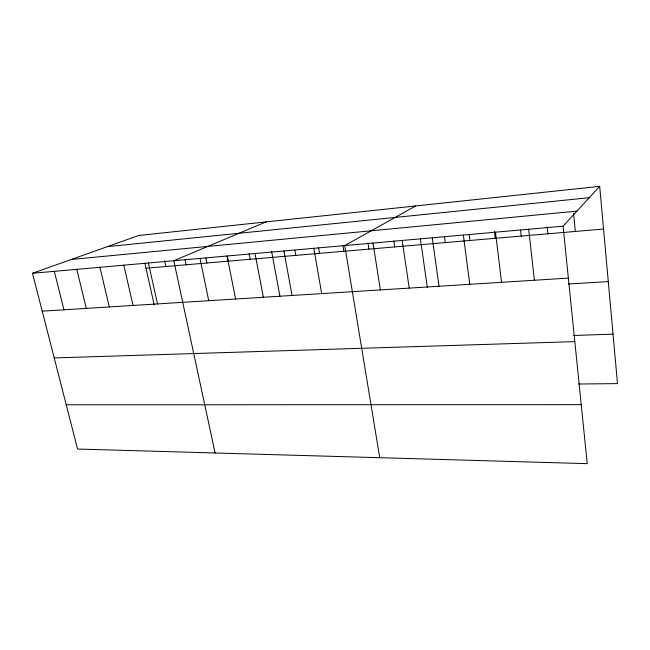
<?xml version="1.0" encoding="UTF-8"?>
<svg xmlns="http://www.w3.org/2000/svg" width="650" height="650" viewBox="0 0 650 650"><rect width="100%" height="100%" fill="white"/><g stroke="black" fill="none" stroke-linecap="round" stroke-linejoin="round"><path stroke-width="0.97" d="M563.079 226.192L587.234 463.653L77.586 449.036L32.5 273.276L563.079 226.192L599.698 186.347L617.5 383.614L578.606 384.02M415.683 205.952L344.76 245.57L379.746 457.706M266.102 221.894L173.786 260.739L215.093 452.977M32.5 273.276L138.694 235.479L599.698 186.347M107.266 246.659L589.241 197.714M71.362 259.447L576.916 211.136M146.006 268.214L603.549 229.036M42.218 311.163L568.36 278.111M568.417 283.993L608.294 281.604M573.658 335.489L613.031 334.141M54.21 357.923L574.819 341.624M66.235 404.787L581.23 404.666M54.316 271.342L63.936 309.798M76.789 269.352L86.296 308.401M99.938 267.296L109.314 306.946M123.793 265.176L133.047 305.459M148.403 262.998L157.503 303.924M144.934 263.396L154.213 304.923M164.548 260.666L165.815 266.516M185.079 259.838L186.127 264.777M199.989 258.416L208.748 300.706M205.944 258.131L206.944 262.998M227.321 256.238L228.304 261.162M227.045 256.019L235.617 299.016M249.096 253.459L250.217 259.293M255.003 253.533L263.364 297.269M271.611 251.453L279.955 296.27M283.912 250.965L292.037 295.466M294.905 250.388L295.807 255.385M313.812 248.316L321.693 293.605M318.508 247.439L319.524 253.354M342.908 245.269L343.899 251.266M373.011 243.059L380.356 289.916M368.014 243.197L368.948 249.121M393.811 240.898L394.713 246.919M402.163 240.476L409.224 288.104M420.363 238.696L427.334 287.463M432.258 237.803L439.01 286.236M444.438 236.559L445.258 242.588M463.344 235.048L469.771 284.302M469.154 234.512L469.926 240.476M495.471 232.196L501.548 282.303M494.382 231.254L495.243 238.314M520.553 230.1L521.235 236.088M528.702 229.247L534.389 280.239M547.194 226.891L547.934 233.797M573.584 213.419L575.356 231.449"/></g></svg>
